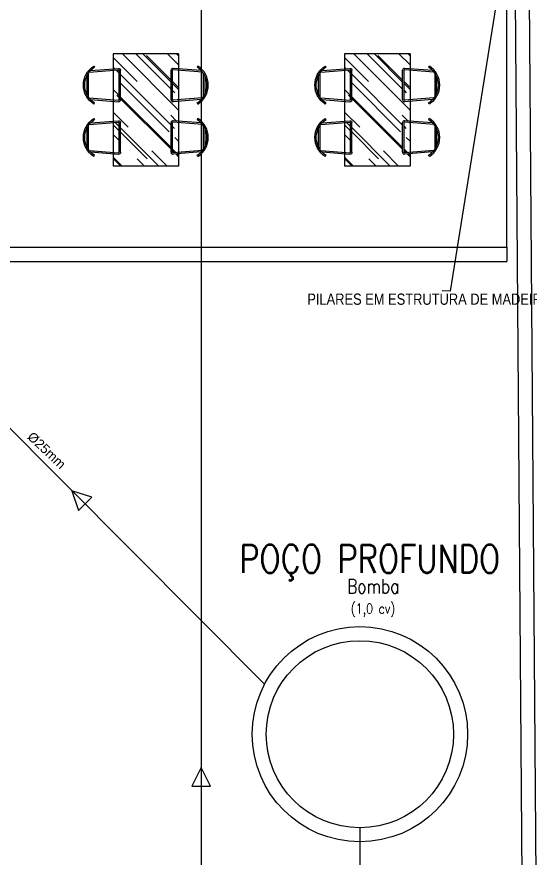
# Model space of a CAD drawing. Header units: millimetres. Extents: x 4156 to 4603, y 996 to 1078.
# Drawn here: x 4408.44 to 4414.47, y 1009.74 to 1019.63 of the extents above; entities that cross this region are included whole.
import ezdxf
from ezdxf.enums import TextEntityAlignment as Align

# ---------------------------------------------------------------- set-up
doc = ezdxf.new("R2010")
doc.units = ezdxf.units.MM
doc.header["$LTSCALE"] = 20
doc.linetypes.add('CONTINU', pattern=[0])
for name, color, linetype in [('-HIDRO', 8, 'Continuous'), ('AF', 5, 'Continuous'), ('OITI_AF_TEXTOS INDICAÇÕES', 2, 'Continuous'), ('TEXTO', 3, 'Continuous')]:
    doc.layers.add(name, color=color, linetype=linetype)
doc.styles.add('F2', font='ARIALN.TTF')
doc.styles.add('REG80', font='romans.shx', dxfattribs={"width": 0.8, "height": 0.2})
doc.styles.get("Standard").update_dxf_attribs({"font": 'arial.ttf'})
doc.dimstyles.get("Standard").update_dxf_attribs({"dimtxt": 0.18, "dimasz": 0.18, "dimexe": 0.18, "dimexo": 0.0625, "dimgap": 0.09, "dimtad": 0, "dimtih": 1, "dimtoh": 1, "dimdec": 4, "dimzin": 0, "dimdsep": 46, "dimtxsty": 'Standard', "dimcen": 0.09, "dimadec": 0, "dimazin": 0, "dimtfac": 1, "dimtdec": 4, "dimtofl": 0, "dimtmove": 0, "dimatfit": 3, "dimfxl": 1, "dimtolj": 1, "dimtzin": 0, "dimarcsym": 0})

# ---------------------------------------------------------------- blocks, each defined once
blk = doc.blocks.new('cadeira3')
at = {"color": 8}
for p, q in [((334.3, -201.7), (331.2, -241)), ((335.9, -200.5), (367.1, -200.5)), ((339.4, -198.5), (363.6, -198.5)), ((368.7, -201.7), (371.8, -241)), ((326.2, -207.8), (327.7, -208.9)), ((332.1, -203.5), (329.2, -240.8)), ((370.9, -203.5), (373.8, -240.8)), ((376.8, -207.8), (375.3, -208.9)), ((371.3, -241.5), (331.7, -241.5)), ((371.3, -243.5), (331.7, -243.5))]:
    blk.add_line(p, q, dxfattribs=at)
for centre, radius, start, end in [((351.5, -223.9), 30, 32.591, 147.409), ((351.5, -223.9), 28.2, 115.4935, 133.4739), ((351.5, -223.9), 28.2, 64.5065, 115.4935), ((351.5, -223.9), 28.2, 46.5261, 64.5065), ((351.5, -223.9), 28.2, 133.4739, 147.6689), ((351.5, -223.9), 28.2, 32.3311, 46.5261), ((331.7, -241), 2.5, 175.5276, 270), ((331.7, -241), 0.5, 175.5276, 270), ((371.3, -241), 2.5, 270, 4.4724), ((371.3, -241), 0.5, 270, 4.4724)]:
    blk.add_arc(centre, radius, start, end, dxfattribs=at)

msp = doc.modelspace()

# ---------------------------------------------------------------- hatches: boundary and pattern name
at = {"layer": '-HIDRO', "linetype": 'CONTINU'}
h = msp.add_hatch(dxfattribs=at)
h.set_pattern_fill('AR-RROOF', color=256, scale=0.011, angle=315, style=0)
h.set_pattern_definition([(315, (3357.37792, 6899.4515), (0.632210031, -0.237078762), [4.191, -0.5588, 1.397, -0.2794]), (315, (3357.73947, 6899.28752), (0.06519666, 0.460327929), [0.8382, -0.092202, 1.6764, -0.20955]), (315, (3357.64464, 6899.52065), (1.1597102755, -0.894972325), [2.2352, -0.39116, 1.1176, -0.2794])])
h.paths.add_polyline_path([(4410.338, 1017.8776), (4410.338, 1018.0235), (4410.2737, 1018.0185, -0.437265), (4410.25, 1018.0405), (4410.25, 1018.3889, -0.437265), (4410.2737, 1018.4108), (4410.338, 1018.4058), (4410.338, 1018.6395), (4410.2737, 1018.6345, -0.437265), (4410.25, 1018.6565), (4410.25, 1019.0049, -0.437265), (4410.2737, 1019.0268), (4410.338, 1019.0218), (4410.338, 1019.1976), (4409.791, 1019.1976), (4409.568, 1019.1976), (4409.568, 1019.0218), (4409.6323, 1019.0268, -0.437265), (4409.656, 1019.0049), (4409.656, 1018.6565, -0.437265), (4409.6323, 1018.6345), (4409.568, 1018.6395), (4409.568, 1018.4058), (4409.6323, 1018.4108, -0.437265), (4409.656, 1018.3889), (4409.656, 1018.0405, -0.437265), (4409.6323, 1018.0185), (4409.568, 1018.0235), (4409.568, 1017.8776)])
h.paths.add_polyline_path([(4410.338, 1018.6572), (4410.338, 1019.0041), (4410.2724, 1019.0093, 0.437265), (4410.2676, 1019.0049), (4410.2676, 1018.6565, 0.437265), (4410.2724, 1018.6521)], flags=17)
h.paths.add_polyline_path([(4410.338, 1018.0412), (4410.338, 1018.3881), (4410.2724, 1018.3933, 0.437265), (4410.2676, 1018.3889), (4410.2676, 1018.0405, 0.437265), (4410.2724, 1018.0361)], flags=17)
h.paths.add_polyline_path([(4409.6337, 1018.0361, 0.437265), (4409.6384, 1018.0405), (4409.6384, 1018.3889, 0.437265), (4409.6337, 1018.3933), (4409.568, 1018.3881), (4409.568, 1018.0412)], flags=17)
h.paths.add_polyline_path([(4409.6337, 1018.6521, 0.437265), (4409.6384, 1018.6565), (4409.6384, 1019.0049, 0.437265), (4409.6337, 1019.0093), (4409.568, 1019.0041), (4409.568, 1018.6572)], flags=17)
h = msp.add_hatch(dxfattribs=at)
h.set_pattern_fill('AR-RROOF', color=256, scale=0.011, angle=315, style=0)
h.set_pattern_definition([(315, (3360.09701, 6899.4515), (0.632210031, -0.237078762), [4.191, -0.5588, 1.397, -0.2794]), (315, (3360.45856, 6899.28752), (0.06519666, 0.460327929), [0.8382, -0.092202, 1.6764, -0.20955]), (315, (3360.36373, 6899.52065), (1.1597102755, -0.894972325), [2.2352, -0.39116, 1.1176, -0.2794])])
h.paths.add_polyline_path([(4413.0571, 1017.8776), (4413.0571, 1018.0235), (4412.9928, 1018.0185, -0.437265), (4412.9691, 1018.0405), (4412.9691, 1018.3889, -0.437265), (4412.9928, 1018.4108), (4413.0571, 1018.4058), (4413.0571, 1018.6395), (4412.9928, 1018.6345, -0.437265), (4412.9691, 1018.6565), (4412.9691, 1019.0049, -0.437265), (4412.9928, 1019.0268), (4413.0571, 1019.0218), (4413.0571, 1019.1976), (4412.5101, 1019.1976), (4412.2871, 1019.1976), (4412.2871, 1019.0218), (4412.3514, 1019.0268, -0.437265), (4412.3751, 1019.0049), (4412.3751, 1018.6565, -0.437265), (4412.3514, 1018.6345), (4412.2871, 1018.6395), (4412.2871, 1018.4058), (4412.3514, 1018.4108, -0.437265), (4412.3751, 1018.3889), (4412.3751, 1018.0405, -0.437265), (4412.3514, 1018.0185), (4412.2871, 1018.0235), (4412.2871, 1017.8776)])
h.paths.add_polyline_path([(4413.0571, 1018.6572), (4413.0571, 1019.0041), (4412.9915, 1019.0093, 0.437265), (4412.9867, 1019.0049), (4412.9867, 1018.6565, 0.437265), (4412.9915, 1018.6521)], flags=17)
h.paths.add_polyline_path([(4413.0571, 1018.0412), (4413.0571, 1018.3881), (4412.9915, 1018.3933, 0.437265), (4412.9867, 1018.3889), (4412.9867, 1018.0405, 0.437265), (4412.9915, 1018.0361)], flags=17)
h.paths.add_polyline_path([(4412.3528, 1018.0361, 0.437265), (4412.3575, 1018.0405), (4412.3575, 1018.3889, 0.437265), (4412.3528, 1018.3933), (4412.2871, 1018.3881), (4412.2871, 1018.0412)], flags=17)
h.paths.add_polyline_path([(4412.3528, 1018.6521, 0.437265), (4412.3575, 1018.6565), (4412.3575, 1019.0049, 0.437265), (4412.3528, 1019.0093), (4412.2871, 1019.0041), (4412.2871, 1018.6572)], flags=17)

# ---------------------------------------------------------------- linework, layer by layer
at = {"layer": '-HIDRO', "linetype": 'Continuous'}
for p, q in [((4414.5787, 1004.6032), (4414.0546, 1071.4312)), ((4414.4124, 1004.7682), (4413.8909, 1071.2686)), ((4414.1924, 1016.9232), (4414.1924, 1027.9232)), ((4408.0324, 1016.9232), (4414.1924, 1016.9232)), ((4414.1924, 1016.9232), (4414.1924, 1016.7582)), ((4408.0324, 1016.7582), (4414.1924, 1016.7582))]:
    msp.add_line(p, q, dxfattribs=at)
at = {"layer": '-HIDRO', "linetype": 'CONTINU'}
for p, q in [((4409.568, 1019.1976), (4409.568, 1017.8776)), ((4412.2871, 1019.1976), (4412.2871, 1017.8776))]:
    msp.add_line(p, q, dxfattribs=at)
at = {"layer": '-HIDRO'}
for p, q in [((4410.338, 1019.1976), (4409.568, 1019.1976)), ((4410.338, 1019.1976), (4410.338, 1017.8776)), ((4413.0571, 1019.1976), (4412.2871, 1019.1976)), ((4413.0571, 1019.1976), (4413.0571, 1017.8776)), ((4410.338, 1017.8776), (4409.568, 1017.8776)), ((4413.0571, 1017.8776), (4412.2871, 1017.8776))]:
    msp.add_line(p, q, dxfattribs=at)
at = {"layer": 'AF'}
for p, q in [((4410.6037, 1037.4073), (4410.6037, 1009.4385)), ((4411.3481, 1011.7864), (4403.1557, 1020.0208)), ((4412.4678, 1010.0977), (4412.4678, 1004.678))]:
    msp.add_line(p, q, dxfattribs=at)
at = {"layer": 'AF', "color": 5}
for points in [[(4409.0848, 1014.0613, 0), (4409.1626, 1013.8279, 0), (4409.3182, 1013.9835, 0), (4409.0848, 1014.0613, 0)], [(4410.6037, 1010.8082, 0), (4410.4937, 1010.5882, 0), (4410.7137, 1010.5882, 0), (4410.6037, 1010.8082, 0)]]:
    msp.add_polyline3d(points, dxfattribs=at)
at = {"layer": 'AF'}
for radius in [1.265, 1.1]:
    msp.add_circle((4412.4678, 1011.1977), radius, dxfattribs=at)

# ---------------------------------------------------------------- block references
at = {"layer": '-HIDRO', "linetype": 'CONTINU', "xscale": -0.008800000000192086, "yscale": 0.008799999999991998, "zscale": 0.0088, "rotation": 90}
for p in [(4407.5131, 1021.9239), (4410.2322, 1021.9239), (4407.5131, 1021.3079), (4410.2322, 1021.3079)]:
    msp.add_blockref('cadeira3', p, dxfattribs=at)
at = {"layer": '-HIDRO', "xscale": 0.008800000000192086, "yscale": 0.008800000000192086, "zscale": 0.008800000000192086, "rotation": 269.9999999999999}
for p in [(4412.3929, 1021.9239), (4415.112, 1021.9239), (4412.3929, 1021.3079), (4415.112, 1021.3079)]:
    msp.add_blockref('cadeira3', p, dxfattribs=at)

# ---------------------------------------------------------------- texts
at = {"layer": '-HIDRO', "style": 'F2'}
msp.add_text('PILARES EM ESTRUTURA DE MADEIRA', height=0.132, dxfattribs=at).set_placement((4411.8497, 1016.2477, 10.1815))
at = {"layer": 'OITI_AF_TEXTOS INDICAÇÕES', "ltscale": 10, "style": 'REG80', "width": 0.8}
for s, height, p in [('POÇO PROFUNDO', 0.33, (4412.583, 1013.0962)), ('Bomba', 0.165, (4412.6251, 1012.8546)), ('(1,0 cv)', 0.1188, (4412.6223, 1012.616))]:
    msp.add_text(s, height=height, dxfattribs=at).set_placement(p, align=Align.CENTER)
at = {"layer": 'TEXTO'}
msp.add_text('Ø25mm', height=0.11, rotation=316.54906, dxfattribs=at).set_placement((4408.7884, 1014.5365), align=Align.MIDDLE_CENTER)

# ---------------------------------------------------------------- leaders
at = {"layer": '-HIDRO'}
msp.add_leader([(4414.1099, 1020.0582, -0.22), (4413.5279, 1016.4072, -0.22), (4413.4326, 1016.4098, -0.22)], dimstyle='Standard', dxfattribs=at)

doc.saveas('drawing.dxf')
